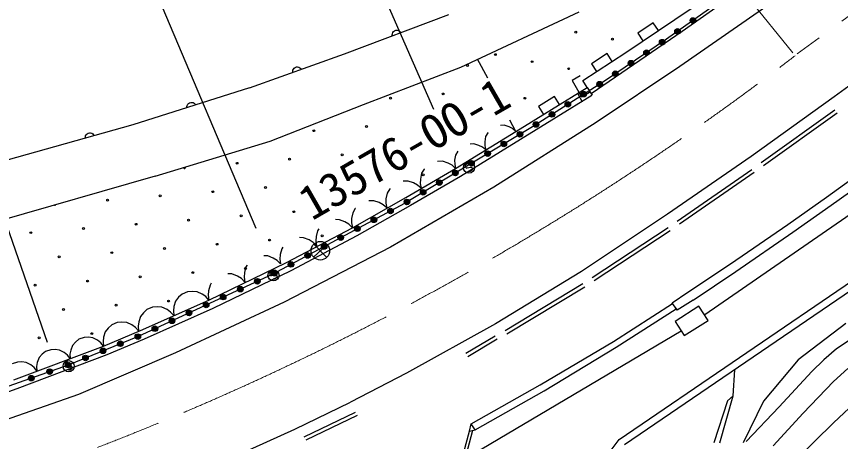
# Model space of a CAD drawing. Units: millimetres, scale not verified. Extents: x 40000 to 680000, y 20000 to 380000.
# Drawn here: x 465421 to 509592, y 283659 to 306457 of the extents above; entities that cross this region are included whole.
import ezdxf
from ezdxf.enums import TextEntityAlignment as Align

# ---------------------------------------------------------------- set-up
doc = ezdxf.new("R2010")
doc.units = ezdxf.units.MM
doc.header["$LTSCALE"] = 1000
doc.linetypes.add('CHAIN', pattern=[18.5, 12, -1.5, 3.5, -1.5])
for name, color, linetype, lineweight in [('M-BGD', 7, 'Continuous', 25), ('M-BMK', 2, 'CHAIN', 13), ('M-STR-HTXT', 7, 'Continuous', 13)]:
    doc.layers.add(name, color=color, linetype=linetype, lineweight=lineweight)
doc.styles.add('ＭＳ ゴシック', font='')
doc.styles.get('ＭＳ ゴシック').set_extended_font_data('MS Gothic')

msp = doc.modelspace()

# ---------------------------------------------------------------- linework, layer by layer
at = {"layer": 'M-BGD'}
for p, q in [((483449, 311374), (487778, 301479)), ((472486, 308719), (478256, 295102)), ((505160, 308706), (500261, 305235)), ((505208, 308567), (501107, 305644)), ((498078, 304517), (503435, 308144)), ((506055, 307294), (500973, 303774)), ((483005, 304447), (488590, 306564)), ((489232, 303741), (495591, 306705)), ((499551, 306118), (498723, 305558)), ((499831, 305704), (499551, 306118)), ((485639, 305650), (485687, 305687)), ((485687, 305687), (485760, 305715)), ((485760, 305715), (485821, 305719)), ((485821, 305719), (485883, 305711)), ((485883, 305711), (485948, 305676)), ((485948, 305676), (485993, 305641)), ((461292, 305488), (467062, 288986)), ((485562, 305478), (485573, 305534)), ((485564, 305417), (485562, 305478)), ((485573, 305534), (485598, 305602)), ((485598, 305602), (485639, 305650)), ((485993, 305641), (486031, 305594)), ((501107, 305644), (496229, 302299)), ((500261, 305235), (496935, 302989)), ((498723, 305558), (499003, 305144)), ((513585, 305325), (509251, 302146)), ((477920, 302628), (483005, 304447)), ((495783, 303026), (498078, 304517)), ((497077, 304463), (496239, 303918)), ((497349, 304044), (497077, 304463)), ((490681, 303148), (490139, 304173)), ((496239, 303918), (496511, 303499)), ((480226, 303514), (480238, 303570)), ((480227, 303453), (480226, 303514)), ((480238, 303570), (480265, 303638)), ((480265, 303638), (480306, 303685)), ((480306, 303685), (480356, 303721)), ((480356, 303721), (480429, 303747)), ((480429, 303747), (480490, 303750)), ((480490, 303750), (480552, 303741)), ((480552, 303741), (480616, 303705)), ((480616, 303705), (480661, 303669)), ((480661, 303669), (480698, 303622)), ((484031, 301744), (489232, 303741)), ((500973, 303774), (496494, 300767)), ((495643, 303268), (495210, 303019)), ((495210, 303019), (495708, 302152)), ((496003, 302643), (495783, 303026)), ((477920, 302628), (471663, 300648)), ((492183, 300289), (496003, 302643)), ((496935, 302989), (493080, 300542)), ((496003, 302643), (496280, 302237)), ((496265, 302217), (492445, 299864)), ((494260, 302156), (493409, 301631)), ((494523, 301730), (494260, 302156)), ((495504, 302315), (495744, 301879)), ((495708, 302152), (496142, 302401)), ((509251, 302146), (504804, 298951)), ((474569, 301679), (474598, 301745)), ((474598, 301745), (474641, 301791)), ((474641, 301791), (474692, 301825)), ((474692, 301825), (474766, 301848)), ((474766, 301848), (474827, 301849)), ((474827, 301849), (474888, 301837)), ((474888, 301837), (474951, 301800)), ((474951, 301800), (474995, 301762)), ((474995, 301762), (475030, 301713)), ((479011, 299766), (484031, 301744)), ((474553, 301562), (474555, 301623)), ((474555, 301623), (474569, 301679)), ((493409, 301631), (493671, 301206)), ((509293, 301438), (505339, 298612)), ((509409, 301275), (505455, 298449)), ((492191, 300293), (491870, 300900)), ((471663, 300648), (462413, 298049)), ((493080, 300542), (486215, 296427)), ((496494, 300767), (491003, 297299)), ((491555, 300620), (491361, 300610)), ((491822, 300539), (491555, 300620)), ((492016, 300441), (491822, 300539)), ((492191, 300293), (492016, 300441)), ((469110, 299930), (469113, 299991)), ((469113, 299991), (469129, 300046)), ((469129, 300046), (469160, 300112)), ((469160, 300112), (469205, 300156)), ((469205, 300156), (469257, 300189)), ((469257, 300189), (469331, 300210)), ((469331, 300210), (469393, 300209)), ((469393, 300209), (469454, 300195)), ((469454, 300195), (469515, 300155)), ((469515, 300155), (469558, 300116)), ((469558, 300116), (469591, 300066)), ((488960, 298302), (492183, 300289)), ((490570, 300013), (490522, 299738)), ((490688, 300219), (490570, 300013)), ((490698, 300232), (490688, 300219)), ((472847, 297889), (479011, 299766)), ((492445, 299864), (489217, 297874)), ((489940, 299625), (489746, 299614)), ((490207, 299544), (489940, 299625)), ((490401, 299446), (490207, 299544)), ((490522, 299738), (490526, 299523)), ((490526, 299523), (490576, 299298)), ((489072, 299224), (488954, 299017)), ((489083, 299236), (489072, 299224)), ((490576, 299298), (490401, 299446)), ((488259, 298691), (487992, 298685)), ((488555, 298591), (488259, 298691)), ((488954, 299017), (488906, 298743)), ((488906, 298743), (488910, 298528)), ((504804, 298951), (500326, 295846)), ((486297, 296749), (488960, 298302)), ((487272, 298272), (487133, 298045)), ((487282, 298283), (487272, 298272)), ((488769, 298475), (488555, 298591)), ((488960, 298302), (488769, 298475)), ((488910, 298528), (488960, 298302)), ((489480, 298460), (489472, 298421)), ((489472, 298421), (489481, 298384)), ((489501, 298495), (489480, 298460)), ((489481, 298384), (489504, 298358)), ((489535, 298527), (489501, 298495)), ((489504, 298358), (489520, 298343)), ((489520, 298343), (489550, 298329)), ((489562, 298545), (489535, 298527)), ((489550, 298329), (489576, 298332)), ((489585, 298552), (489562, 298545)), ((489576, 298332), (489760, 298377)), ((489610, 298551), (489585, 298552)), ((489703, 298144), (489664, 298154)), ((489765, 298154), (489736, 298144)), ((489760, 298377), (489791, 298370)), ((489790, 298171), (489765, 298154)), ((489840, 298219), (489790, 298171)), ((489791, 298370), (489826, 298351)), ((489826, 298351), (489849, 298323)), ((489864, 298261), (489840, 298219)), ((489849, 298323), (489861, 298295)), ((489861, 298295), (489864, 298261)), ((500843, 295486), (504842, 298256)), ((472847, 297889), (462957, 295053)), ((489217, 297874), (486546, 296315)), ((487070, 297739), (487067, 297498)), ((487133, 298045), (487070, 297739)), ((489736, 298144), (489703, 298144)), ((504956, 298092), (500957, 295322)), ((508839, 296766), (510449, 297930)), ((491003, 297299), (485475, 294082)), ((486413, 297632), (486147, 297627)), ((486710, 297533), (486413, 297632)), ((486924, 297416), (486710, 297533)), ((487115, 297244), (486924, 297416)), ((487067, 297498), (487115, 297244)), ((497734, 283772), (518046, 297643)), ((518272, 297313), (498014, 283478)), ((509097, 296338), (510750, 297513)), ((485288, 296987), (485224, 296680)), ((485427, 297214), (485288, 296987)), ((485437, 297224), (485427, 297214)), ((511971, 297136), (502312, 290452)), ((486215, 296427), (479165, 292639)), ((483424, 295126), (486297, 296749)), ((484568, 296574), (484301, 296568)), ((484864, 296474), (484568, 296574)), ((485078, 296358), (484864, 296474)), ((485224, 296680), (485221, 296440)), ((485221, 296440), (485269, 296185)), ((506766, 295300), (508839, 296766)), ((483582, 296155), (483442, 295928)), ((483591, 296166), (483582, 296155)), ((486546, 296315), (483663, 294687)), ((485269, 296185), (485078, 296358)), ((507039, 294881), (509097, 296338)), ((482736, 295557), (482515, 295564)), ((483030, 295440), (482736, 295557)), ((483379, 295622), (483376, 295381)), ((483442, 295928), (483379, 295622)), ((500326, 295846), (495709, 292779)), ((479897, 293264), (483424, 295126)), ((483240, 295311), (483030, 295440)), ((483424, 295126), (483240, 295311)), ((483376, 295381), (483424, 295126)), ((500350, 295128), (496282, 292436)), ((503690, 293193), (506766, 295300)), ((483663, 294687), (480123, 292817)), ((481483, 294659), (481467, 294416)), ((481564, 294965), (481483, 294659)), ((481627, 295058), (481564, 294965)), ((500461, 294962), (496392, 292269)), ((503978, 292784), (507039, 294881)), ((480814, 294587), (480593, 294594)), ((481108, 294470), (480814, 294587)), ((481318, 294341), (481108, 294470)), ((481502, 294156), (481318, 294341)), ((481349, 293548), (482068, 294235)), ((481364, 294251), (482052, 293532)), ((481467, 294416), (481502, 294156)), ((479642, 293995), (479561, 293689)), ((479705, 294087), (479642, 293995)), ((485475, 294082), (479777, 291134)), ((478892, 293616), (478671, 293623)), ((479186, 293499), (478892, 293616)), ((479396, 293370), (479186, 293499)), ((479580, 293186), (479396, 293370)), ((479561, 293689), (479545, 293445)), ((479545, 293445), (479580, 293186)), ((475736, 291245), (479897, 293264)), ((477720, 293024), (477639, 292718)), ((477783, 293117), (477720, 293024)), ((501410, 291667), (503690, 293193)), ((479165, 292639), (471904, 289277)), ((480123, 292817), (475947, 290791)), ((476970, 292646), (476749, 292653)), ((477264, 292529), (476970, 292646)), ((477474, 292400), (477264, 292529)), ((477639, 292718), (477623, 292475)), ((477623, 292475), (477658, 292215)), ((479003, 292686), (478994, 292646)), ((478994, 292646), (479003, 292609)), ((479023, 292720), (479003, 292686)), ((479003, 292609), (479026, 292583)), ((479057, 292752), (479023, 292720)), ((479026, 292583), (479042, 292568)), ((479042, 292568), (479072, 292555)), ((479084, 292770), (479057, 292752)), ((479072, 292555), (479098, 292557)), ((479107, 292778), (479084, 292770)), ((479098, 292557), (479282, 292602)), ((479132, 292776), (479107, 292778)), ((479282, 292602), (479313, 292595)), ((479362, 292444), (479312, 292397)), ((479313, 292595), (479348, 292576)), ((479348, 292576), (479371, 292548)), ((479386, 292486), (479362, 292444)), ((479371, 292548), (479383, 292520)), ((479383, 292520), (479386, 292486)), ((495709, 292779), (491100, 289975)), ((501689, 291248), (503978, 292784)), ((475798, 292054), (475717, 291748)), ((475861, 292146), (475798, 292054)), ((477658, 292215), (477474, 292400)), ((479225, 292369), (479186, 292379)), ((479258, 292369), (479225, 292369)), ((479288, 292379), (479258, 292369)), ((479312, 292397), (479288, 292379)), ((495775, 292114), (491608, 289594)), ((474301, 291561), (474110, 291393)), ((474593, 291688), (474301, 291561)), ((474845, 291714), (474593, 291688)), ((475102, 291692), (474845, 291714)), ((475377, 291565), (475102, 291692)), ((475570, 291431), (475377, 291565)), ((475717, 291748), (475701, 291505)), ((495879, 291943), (491711, 289423)), ((500565, 291104), (501410, 291667)), ((472060, 289607), (475736, 291245)), ((473952, 291189), (473859, 290901)), ((479777, 291134), (473941, 288415)), ((474110, 291393), (473952, 291189)), ((475736, 291245), (475570, 291431)), ((475701, 291505), (475736, 291245)), ((500844, 290696), (500565, 291104)), ((501689, 291248), (500844, 290696)), ((472416, 290736), (472225, 290569)), ((475947, 290791), (472258, 289148)), ((472708, 290864), (472416, 290736)), ((472960, 290890), (472708, 290864)), ((473217, 290868), (472960, 290890)), ((473492, 290741), (473217, 290868)), ((473685, 290606), (473492, 290741)), ((473859, 290901), (473831, 290670)), ((473831, 290670), (473851, 290420)), ((497416, 289024), (500592, 291058)), ((497565, 288712), (500776, 290768)), ((500832, 290716), (500592, 291058)), ((501997, 290926), (500734, 290096)), ((502493, 290157), (501997, 290926)), ((472067, 290365), (471974, 290077)), ((472225, 290569), (472067, 290365)), ((473851, 290420), (473685, 290606)), ((470531, 289912), (470340, 289744)), ((470823, 290039), (470531, 289912)), ((471075, 290066), (470823, 290039)), ((471332, 290043), (471075, 290066)), ((471607, 289916), (471332, 290043)), ((471800, 289782), (471607, 289916)), ((471966, 289596), (471800, 289782)), ((471974, 290077), (471946, 289846)), ((471946, 289846), (471966, 289596)), ((491100, 289975), (486328, 287328)), ((500734, 290096), (501216, 289347)), ((501216, 289347), (502493, 290157)), ((509882, 289981), (507315, 288044)), ((470081, 288772), (472060, 289607)), ((470182, 289540), (470089, 289253)), ((470340, 289744), (470182, 289540)), ((501056, 289579), (489488, 282724)), ((510817, 289576), (509377, 288630)), ((471904, 289277), (468189, 287759)), ((468585, 288997), (468428, 288817)), ((468770, 289142), (468585, 288997)), ((469048, 289244), (468770, 289142)), ((469283, 289254), (469048, 289244)), ((469519, 289220), (469283, 289254)), ((469766, 289087), (469519, 289220)), ((469938, 288953), (469766, 289087)), ((470081, 288772), (469938, 288953)), ((470089, 289253), (470061, 289021)), ((470061, 289021), (470081, 288772)), ((472258, 289148), (470266, 288307)), ((491084, 289314), (489513, 288377)), ((491186, 289143), (489616, 288205)), ((493495, 286698), (497416, 289024)), ((465275, 286962), (470081, 288772)), ((466982, 288482), (466796, 288337)), ((467259, 288584), (466982, 288482)), ((467494, 288594), (467259, 288584)), ((467730, 288560), (467494, 288594)), ((467977, 288427), (467730, 288560)), ((468326, 288556), (468288, 288344)), ((468428, 288817), (468326, 288556)), ((493709, 286385), (497565, 288712)), ((509377, 288630), (508697, 288047)), ((470266, 288307), (465448, 286492)), ((466639, 288157), (466537, 287896)), ((466796, 288337), (466639, 288157)), ((468149, 288293), (467977, 288427)), ((468292, 288112), (468149, 288293)), ((468288, 288344), (468292, 288112)), ((473941, 288415), (468742, 286187)), ((507315, 288044), (505461, 285825)), ((508697, 288047), (508047, 287410)), ((468189, 287759), (456941, 283758)), ((465470, 287924), (465193, 287822)), ((465705, 287934), (465470, 287924)), ((465942, 287900), (465705, 287934)), ((466189, 287767), (465942, 287900)), ((466360, 287632), (466189, 287767)), ((466503, 287452), (466360, 287632)), ((466537, 287896), (466499, 287684)), ((466499, 287684), (466503, 287452)), ((468023, 287811), (468015, 287772)), ((468015, 287772), (468023, 287735)), ((468044, 287846), (468023, 287811)), ((468023, 287735), (468046, 287709)), ((468078, 287878), (468044, 287846)), ((468046, 287709), (468063, 287694)), ((468063, 287694), (468092, 287680)), ((468104, 287895), (468078, 287878)), ((468092, 287680), (468119, 287683)), ((468128, 287903), (468104, 287895)), ((468119, 287683), (468302, 287728)), ((468152, 287902), (468128, 287903)), ((468302, 287728), (468334, 287721)), ((468383, 287570), (468333, 287522)), ((468334, 287721), (468369, 287702)), ((468369, 287702), (468391, 287674)), ((468407, 287612), (468383, 287570)), ((468391, 287674), (468403, 287646)), ((468403, 287646), (468407, 287612)), ((509216, 286872), (509984, 287569)), ((468245, 287494), (468206, 287505)), ((468278, 287495), (468245, 287494)), ((468308, 287505), (468278, 287495)), ((468333, 287522), (468308, 287505)), ((486328, 287328), (483320, 285779)), ((503844, 286118), (503931, 287506)), ((508047, 287410), (506299, 285528)), ((489801, 284600), (493495, 286698)), ((507583, 285173), (509216, 286872)), ((465448, 286492), (461261, 284984)), ((490004, 284280), (493709, 286385)), ((511224, 286550), (509213, 284660)), ((468742, 286187), (463304, 284286)), ((503541, 285848), (502806, 283593)), ((503128, 283591), (503844, 286118)), ((503844, 286118), (503541, 285848)), ((505461, 285825), (504365, 283590)), ((480343, 284329), (483320, 285779)), ((506299, 285528), (504543, 283665)), ((480843, 283913), (483592, 285233)), ((483679, 285052), (480930, 283733)), ((505987, 283425), (507583, 285173)), ((489703, 284222), (489801, 284600)), ((490004, 284280), (489801, 284600)), ((509213, 284660), (507217, 282701)), ((475394, 282096), (480343, 284329)), ((489020, 281679), (489703, 284222)), ((489867, 284254), (489165, 281640)), ((489703, 284222), (490004, 284280)), ((492547, 276884), (497734, 283772))]:
    msp.add_line(p, q, dxfattribs=at)
for centre, radius in [((501679, 306240), 149), ((501679, 306240), 132), ((501679, 306240), 115), ((501679, 306240), 96.7), ((501679, 306240), 79.5), ((501679, 306240), 58.5), ((501679, 306240), 40.5), ((501679, 306240), 23.2), ((501679, 306240), 4.5), ((495398, 305619), 49.8), ((500856, 305657), 149), ((500856, 305657), 132), ((500856, 305657), 115), ((500856, 305657), 96.7), ((500856, 305657), 79.5), ((500856, 305657), 58.5), ((500856, 305657), 40.5), ((500856, 305657), 23.2), ((497362, 305240), 49.8), ((500029, 305079), 149), ((500856, 305657), 4.5), ((500029, 305079), 132), ((500029, 305079), 115), ((500029, 305079), 96.7), ((500029, 305079), 79.5), ((500029, 305079), 58.5), ((500029, 305079), 40.5), ((500029, 305079), 23.2), ((500029, 305079), 4.5), ((491092, 304411), 49.8), ((499193, 304514), 149), ((499193, 304514), 132), ((499193, 304514), 115), ((499193, 304514), 96.7), ((499193, 304514), 79.5), ((499193, 304514), 58.5), ((499193, 304514), 40.5), ((499193, 304514), 23.2), ((499193, 304514), 4.5), ((493056, 304033), 49.8), ((498357, 303949), 149), ((498357, 303949), 132), ((498357, 303949), 115), ((498357, 303949), 96.7), ((498357, 303949), 79.5), ((498357, 303949), 58.5), ((498357, 303949), 40.5), ((498357, 303949), 23.2), ((498357, 303949), 4.5), ((489594, 303823), 49.8), ((495020, 303655), 49.8), ((497521, 303385), 149), ((497521, 303385), 132), ((497521, 303385), 115), ((497521, 303385), 96.7), ((497521, 303385), 79.5), ((497521, 303385), 58.5), ((497521, 303385), 40.5), ((497521, 303385), 23.2), ((497521, 303385), 4.5), ((496680, 302827), 149), ((496680, 302827), 132), ((496680, 302827), 115), ((496680, 302827), 96.7), ((496680, 302827), 79.5), ((496680, 302827), 58.5), ((496680, 302827), 40.5), ((496680, 302827), 23.2), ((496680, 302827), 4.5), ((488296, 302300), 49.8), ((495828, 302287), 149), ((495828, 302287), 132), ((495828, 302287), 115), ((495828, 302287), 96.7), ((495828, 302287), 79.5), ((495828, 302287), 58.5), ((495828, 302287), 40.5), ((495828, 302287), 23.2), ((495828, 302287), 4.5), ((485477, 302075), 49.8), ((492677, 302069), 49.8), ((494976, 301746), 149), ((494976, 301746), 132), ((494976, 301746), 115), ((494976, 301746), 96.7), ((494976, 301746), 79.5), ((494976, 301746), 58.5), ((494976, 301746), 40.5), ((494976, 301746), 23.2), ((494976, 301746), 4.5), ((494125, 301205), 149), ((494125, 301205), 132), ((494125, 301205), 115), ((494125, 301205), 96.7), ((494125, 301205), 79.5), ((494125, 301205), 58.5), ((493273, 300664), 149), ((494125, 301205), 40.5), ((494125, 301205), 23.2), ((494125, 301205), 4.5), ((481360, 300328), 49.8), ((484180, 300553), 49.8), ((493273, 300664), 132), ((493273, 300664), 115), ((493273, 300664), 96.7), ((493273, 300664), 79.5), ((493273, 300664), 58.5), ((493273, 300664), 40.5), ((493273, 300664), 23.2), ((493273, 300664), 4.5), ((492411, 300140), 149), ((492411, 300140), 132), ((492411, 300140), 115), ((492411, 300140), 96.7), ((492411, 300140), 79.5), ((492411, 300140), 58.5), ((492411, 300140), 40.5), ((492411, 300140), 23.2), ((492411, 300140), 4.5), ((491545, 299622), 149), ((491545, 299622), 132), ((491545, 299622), 115), ((491545, 299622), 96.7), ((491545, 299622), 79.5), ((491545, 299622), 58.5), ((491545, 299622), 40.5), ((491545, 299622), 23.2), ((491545, 299622), 4.5), ((482882, 299031), 49.8), ((490680, 299103), 149), ((490680, 299103), 132), ((490680, 299103), 115), ((490680, 299103), 96.7), ((490680, 299103), 79.5), ((490680, 299103), 58.5), ((490680, 299103), 40.5), ((490680, 299103), 23.2), ((490680, 299103), 4.5), ((477244, 298581), 49.8), ((480063, 298806), 49.8), ((489676, 298347), 298), ((489814, 298584), 149), ((489814, 298584), 132), ((489814, 298584), 115), ((489814, 298584), 96.7), ((489814, 298584), 79.5), ((489814, 298584), 58.5), ((489814, 298584), 40.5), ((489814, 298584), 23.2), ((488949, 298066), 149), ((488949, 298066), 132), ((488949, 298066), 115), ((488949, 298066), 96.7), ((489814, 298584), 4.5), ((487224, 297959), 49.8), ((488949, 298066), 79.5), ((488949, 298066), 58.5), ((488949, 298066), 40.5), ((488949, 298066), 23.2), ((488949, 298066), 4.5), ((478766, 297284), 49.8), ((488084, 297547), 149), ((488084, 297547), 132), ((488084, 297547), 115), ((488084, 297547), 96.7), ((488084, 297547), 79.5), ((488084, 297547), 58.5), ((488084, 297547), 40.5), ((488084, 297547), 23.2), ((488084, 297547), 4.5), ((473127, 296833), 49.8), ((475946, 297059), 49.8), ((487218, 297028), 149), ((487218, 297028), 132), ((487218, 297028), 115), ((487218, 297028), 96.7), ((487218, 297028), 79.5), ((487218, 297028), 58.5), ((487218, 297028), 40.5), ((487218, 297028), 23.2), ((487218, 297028), 4.5), ((470307, 296608), 49.8), ((486353, 296509), 149), ((486353, 296509), 132), ((486353, 296509), 115), ((486353, 296509), 96.7), ((486353, 296509), 79.5), ((486353, 296509), 58.5), ((486353, 296509), 40.5), ((486353, 296509), 23.2), ((486353, 296509), 4.5), ((480288, 295986), 49.8), ((485468, 296025), 149), ((485468, 296025), 132), ((485468, 296025), 115), ((485468, 296025), 96.7), ((485468, 296025), 79.5), ((485468, 296025), 58.5), ((485468, 296025), 40.5), ((485468, 296025), 23.2), ((485468, 296025), 4.5), ((474649, 295536), 49.8), ((477469, 295761), 49.8), ((484579, 295548), 149), ((484579, 295548), 132), ((484579, 295548), 115), ((484579, 295548), 96.7), ((484579, 295548), 79.5), ((484579, 295548), 58.5), ((484579, 295548), 40.5), ((484579, 295548), 23.2), ((484579, 295548), 4.5), ((469010, 295086), 49.8), ((471830, 295311), 49.8), ((483690, 295070), 149), ((483690, 295070), 132), ((483690, 295070), 115), ((483690, 295070), 96.7), ((483690, 295070), 79.5), ((483690, 295070), 58.5), ((483690, 295070), 40.5), ((483690, 295070), 23.2), ((483690, 295070), 4.5), ((466191, 294861), 49.8), ((481810, 294689), 49.8), ((482802, 294593), 149), ((482802, 294593), 132), ((482802, 294593), 115), ((482802, 294593), 96.7), ((482802, 294593), 79.5), ((482802, 294593), 58.5), ((482802, 294593), 40.5), ((476171, 294239), 49.8), ((478991, 294464), 49.8), ((481708, 293891), 498), ((481913, 294115), 149), ((481913, 294115), 132), ((481913, 294115), 115), ((481913, 294115), 96.7), ((481913, 294115), 79.5), ((482802, 294593), 23.2), ((482802, 294593), 4.5), ((470532, 293789), 49.8), ((473352, 294014), 49.8), ((481024, 293637), 149), ((481024, 293637), 132), ((481024, 293637), 115), ((481913, 294115), 58.5), ((481913, 294115), 40.5), ((481913, 294115), 23.2), ((481913, 294115), 4.5), ((467713, 293564), 49.8), ((480135, 293160), 149), ((481024, 293637), 96.7), ((481024, 293637), 79.5), ((481024, 293637), 58.5), ((481024, 293637), 40.5), ((481024, 293637), 23.2), ((481024, 293637), 4.5), ((477694, 292942), 49.8), ((479198, 292572), 298), ((480135, 293160), 132), ((480135, 293160), 115), ((480135, 293160), 96.7), ((480135, 293160), 79.5), ((480135, 293160), 58.5), ((480135, 293160), 40.5), ((480135, 293160), 23.2), ((480135, 293160), 4.5), ((472055, 292492), 49.8), ((474874, 292717), 49.8), ((479247, 292682), 149), ((479247, 292682), 132), ((479247, 292682), 115), ((479247, 292682), 96.7), ((479247, 292682), 79.5), ((479247, 292682), 58.5), ((479247, 292682), 40.5), ((479247, 292682), 23.2), ((479247, 292682), 4.5), ((466416, 292042), 49.8), ((469235, 292267), 49.8), ((477418, 291830), 149), ((478333, 292254), 149), ((478333, 292254), 132), ((478333, 292254), 115), ((478333, 292254), 96.7), ((478333, 292254), 79.5), ((478333, 292254), 58.5), ((478333, 292254), 40.5), ((478333, 292254), 23.2), ((478333, 292254), 4.5), ((476502, 291406), 149), ((476502, 291406), 132), ((477418, 291830), 132), ((477418, 291830), 115), ((477418, 291830), 96.7), ((477418, 291830), 79.5), ((477418, 291830), 58.5), ((477418, 291830), 40.5), ((477418, 291830), 23.2), ((477418, 291830), 4.5), ((473577, 291195), 49.8), ((475587, 290982), 149), ((475587, 290982), 132), ((475587, 290982), 115), ((476502, 291406), 115), ((476502, 291406), 96.7), ((476502, 291406), 79.5), ((476502, 291406), 58.5), ((476502, 291406), 40.5), ((476502, 291406), 23.2), ((476502, 291406), 4.5), ((467938, 290745), 49.8), ((470757, 290970), 49.8), ((474671, 290558), 149), ((474671, 290558), 132), ((474671, 290558), 115), ((474671, 290558), 96.7), ((475587, 290982), 96.7), ((475587, 290982), 79.5), ((475587, 290982), 58.5), ((475587, 290982), 40.5), ((475587, 290982), 23.2), ((475587, 290982), 4.5), ((473756, 290134), 149), ((473756, 290134), 132), ((473756, 290134), 115), ((473756, 290134), 96.7), ((473756, 290134), 79.5), ((474671, 290558), 79.5), ((474671, 290558), 58.5), ((474671, 290558), 40.5), ((474671, 290558), 23.2), ((474671, 290558), 4.5), ((472840, 289710), 149), ((472840, 289710), 132), ((472840, 289710), 115), ((472840, 289710), 96.7), ((472840, 289710), 79.5), ((472840, 289710), 58.5), ((473756, 290134), 58.5), ((473756, 290134), 40.5), ((473756, 290134), 23.2), ((473756, 290134), 4.5), ((469460, 289447), 49.8), ((471924, 289286), 149), ((471924, 289286), 132), ((471924, 289286), 115), ((471924, 289286), 96.7), ((471924, 289286), 79.5), ((471924, 289286), 58.5), ((471924, 289286), 40.5), ((472840, 289710), 40.5), ((472840, 289710), 23.2), ((472840, 289710), 4.5), ((466641, 289222), 49.8), ((470991, 288904), 149), ((470991, 288904), 132), ((470991, 288904), 115), ((470991, 288904), 96.7), ((470991, 288904), 79.5), ((470991, 288904), 58.5), ((470991, 288904), 40.5), ((470991, 288904), 23.2), ((470991, 288904), 4.5), ((471924, 289286), 23.2), ((471924, 289286), 4.5), ((470057, 288522), 149), ((470057, 288522), 132), ((470057, 288522), 115), ((470057, 288522), 96.7), ((470057, 288522), 79.5), ((470057, 288522), 58.5), ((470057, 288522), 40.5), ((470057, 288522), 23.2), ((470057, 288522), 4.5), ((468219, 287698), 298), ((469123, 288141), 149), ((469123, 288141), 132), ((469123, 288141), 115), ((469123, 288141), 96.7), ((469123, 288141), 79.5), ((469123, 288141), 58.5), ((469123, 288141), 40.5), ((469123, 288141), 23.2), ((469123, 288141), 4.5), ((467201, 287408), 149), ((468189, 287759), 149), ((468189, 287759), 149), ((468189, 287759), 132), ((468189, 287759), 132), ((468189, 287759), 115), ((468189, 287759), 115), ((468189, 287759), 96.7), ((468189, 287759), 96.7), ((468189, 287759), 79.5), ((468189, 287759), 79.5), ((468189, 287759), 58.5), ((468189, 287759), 58.5), ((468189, 287759), 40.5), ((468189, 287759), 40.5), ((468189, 287759), 23.2), ((468189, 287759), 23.2), ((468189, 287759), 4.5), ((468189, 287759), 4.5), ((466212, 287056), 149), ((466212, 287056), 132), ((466212, 287056), 115), ((466212, 287056), 96.7), ((466212, 287056), 79.5), ((466212, 287056), 58.5), ((467201, 287408), 132), ((467201, 287408), 115), ((467201, 287408), 96.7), ((467201, 287408), 79.5), ((467201, 287408), 58.5), ((467201, 287408), 40.5), ((467201, 287408), 23.2), ((467201, 287408), 4.5), ((466212, 287056), 40.5), ((466212, 287056), 23.2), ((466212, 287056), 4.5)]:
    msp.add_circle(centre, radius, dxfattribs=at)
for centre, start, end in [((474424, 298356), 182.1053, 31.7683), ((467488, 296383), 233.273, 338.727)]:
    msp.add_arc(centre, 49.8, start, end, dxfattribs=at)
at = {"layer": 'M-BMK'}
msp.add_line((519334, 313308), (507273, 304444), dxfattribs=at)
msp.add_arc((415737, 423276), 150000, 278.8891, 307.54999, dxfattribs=at)
at = {"layer": 'M-STR-HTXT'}
msp.add_line((507036, 304500), (486420, 330047), dxfattribs=at)

# ---------------------------------------------------------------- texts
at = {"layer": 'M-BGD', "style": 'ＭＳ ゴシック'}
msp.add_text('13576-OO-1', height=1833, rotation=29.9, dxfattribs=at).set_placement((481524, 294998), align=Align.BOTTOM_LEFT)

doc.saveas('drawing.dxf')
